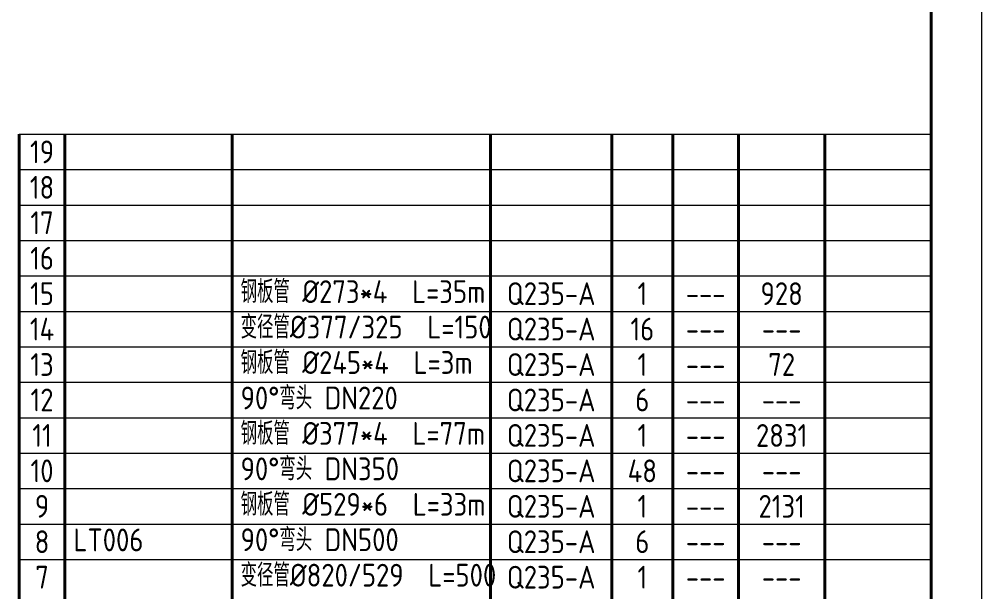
# Model space of a CAD drawing. Header units: millimetres. Extents: x 188205 to 604756, y -401673 to 15123.
# Drawn here: x 385024 to 397374, y -371966 to -364616 of the extents above; entities that cross this region are included whole.
import ezdxf
from ezdxf.enums import TextEntityAlignment as Align

# ---------------------------------------------------------------- set-up
doc = ezdxf.new("R2010")
doc.units = ezdxf.units.MM
doc.header["$LTSCALE"] = 500
for name, color, linetype, lineweight in [('SHI', 7, 'Continuous', 40), ('WEN', 3, 'Continuous', 20), ('XI', 2, 'Continuous', 20)]:
    doc.layers.add(name, color=color, linetype=linetype, lineweight=lineweight)
doc.styles.add('GB', font='gbenor.shx', dxfattribs={"bigfont": 'gbcbig.shx'})

msp = doc.modelspace()

# ---------------------------------------------------------------- linework, layer by layer
at = {"layer": 'SHI'}
for p, q in [((385023.636, -366090.955), (385023.636, -376295.955)), ((385608.636, -375515.955), (385608.636, -366090.955)), ((387753.636, -375515.955), (387753.636, -366090.955)), ((391068.636, -375515.955), (391068.636, -366090.955)), ((392628.636, -375515.955), (392628.636, -366090.955)), ((393408.636, -375515.955), (393408.636, -366090.955)), ((394253.636, -375125.955), (394253.636, -366090.955)), ((395358.636, -375515.955), (395358.636, -366090.955))]:
    msp.add_line(p, q, dxfattribs=at)
msp.add_lwpolyline([(344333.636, -378635.955), (396723.636, -378635.955), (396723.636, -341325.955), (344333.636, -341325.955)], close=True, dxfattribs=at)
at = {"layer": 'XI'}
for p, q in [((385023.636, -366090.955), (396723.636, -366090.955)), ((385023.636, -366545.955), (396723.636, -366545.955)), ((385023.636, -367000.955), (396723.636, -367000.955)), ((385023.636, -367455.955), (396723.636, -367455.955)), ((385023.636, -367910.955), (396723.636, -367910.955)), ((385023.636, -368365.955), (396723.636, -368365.955)), ((385023.636, -368820.955), (396723.636, -368820.955)), ((385023.636, -369275.955), (396723.636, -369275.955)), ((385023.636, -369730.955), (396723.636, -369730.955)), ((385023.636, -370185.955), (396723.636, -370185.955)), ((385023.636, -370640.955), (396723.636, -370640.955)), ((385023.636, -371095.955), (396723.636, -371095.955)), ((385023.636, -371550.955), (396723.636, -371550.955))]:
    msp.add_line(p, q, dxfattribs=at)
msp.add_lwpolyline([(342708.636, -379285.955), (397373.636, -379285.955), (397373.636, -340675.955), (342708.636, -340675.955)], close=True, dxfattribs=at)

# ---------------------------------------------------------------- texts
at = {"layer": 'SHI', "style": 'GB'}
for s, p in [('19', (385316.136, -366318.455)), ('18', (385316.136, -366773.455)), ('17', (385316.136, -367228.455)), ('16', (385316.136, -367683.455)), ('15', (385316.136, -368138.455)), ('14', (385316.136, -368593.455)), ('13', (385316.136, -369048.455)), ('12', (385316.136, -369503.455)), ('11', (385316.136, -369958.455)), ('10', (385316.136, -370413.455)), ('9', (385316.136, -370868.455)), ('8', (385316.136, -371323.455)), ('7', (385316.136, -371778.455))]:
    msp.add_text(s, height=292.5, dxfattribs=at).set_placement(p, align=Align.MIDDLE)
at = {"layer": 'WEN', "style": 'GB'}
for s, p in [('钢板管 %%C273*4  L=35m', (387864.136, -368259.206)), ('变径管%%C377/325  L=150', (387864.136, -368714.206)), ('钢板管 %%C245*4  L=3m', (387864.136, -369169.206)), ('90%%D弯头 DN220', (387864.136, -369624.206)), ('钢板管 %%C377*4  L=77m', (387864.136, -370079.206)), ('90%%D弯头 DN350', (387864.136, -370534.206)), ('钢板管 %%C529*6  L=33m', (387864.136, -370989.206)), ('90%%D弯头 DN500', (387864.136, -371444.206)), ('LT006', (385719.136, -371446.643)), ('变径管%%C820/529  L=500', (387864.136, -371899.206))]:
    msp.add_text(s, height=292.5, dxfattribs=at).set_placement(p)
for s, p in [('Q235-A', (391848.636, -368138.455)), ('1', (393018.636, -368138.455)), ('928', (394806.136, -368138.455)), ('---', (393831.136, -368138.455)), ('Q235-A', (391848.636, -368593.455)), ('16', (393018.636, -368593.455)), ('---', (393831.136, -368593.455)), ('---', (394806.136, -368593.455)), ('Q235-A', (391848.636, -369048.455)), ('1', (393018.636, -369048.455)), ('72', (394806.136, -369048.455)), ('---', (393831.136, -369048.455)), ('Q235-A', (391848.636, -369503.455)), ('6', (393018.636, -369503.455)), ('---', (393831.136, -369503.455)), ('---', (394806.136, -369503.455)), ('Q235-A', (391848.636, -369958.455)), ('1', (393018.636, -369958.455)), ('2831', (394806.136, -369958.455)), ('---', (393831.136, -369958.455)), ('Q235-A', (391848.636, -370413.455)), ('48', (393018.636, -370413.455)), ('---', (393831.136, -370413.455)), ('---', (394806.136, -370413.455)), ('Q235-A', (391848.636, -370868.455)), ('1', (393018.636, -370868.455)), ('2131', (394806.136, -370868.455)), ('---', (393831.136, -370868.455)), ('Q235-A', (391848.636, -371323.455)), ('6', (393018.636, -371323.455)), ('---', (393831.136, -371323.455)), ('---', (394806.136, -371323.455)), ('Q235-A', (391848.636, -371778.455)), ('1', (393018.636, -371778.455)), ('---', (393831.136, -371778.455)), ('---', (394806.136, -371778.455))]:
    msp.add_text(s, height=292.5, dxfattribs=at).set_placement(p, align=Align.MIDDLE)

doc.saveas('drawing.dxf')
